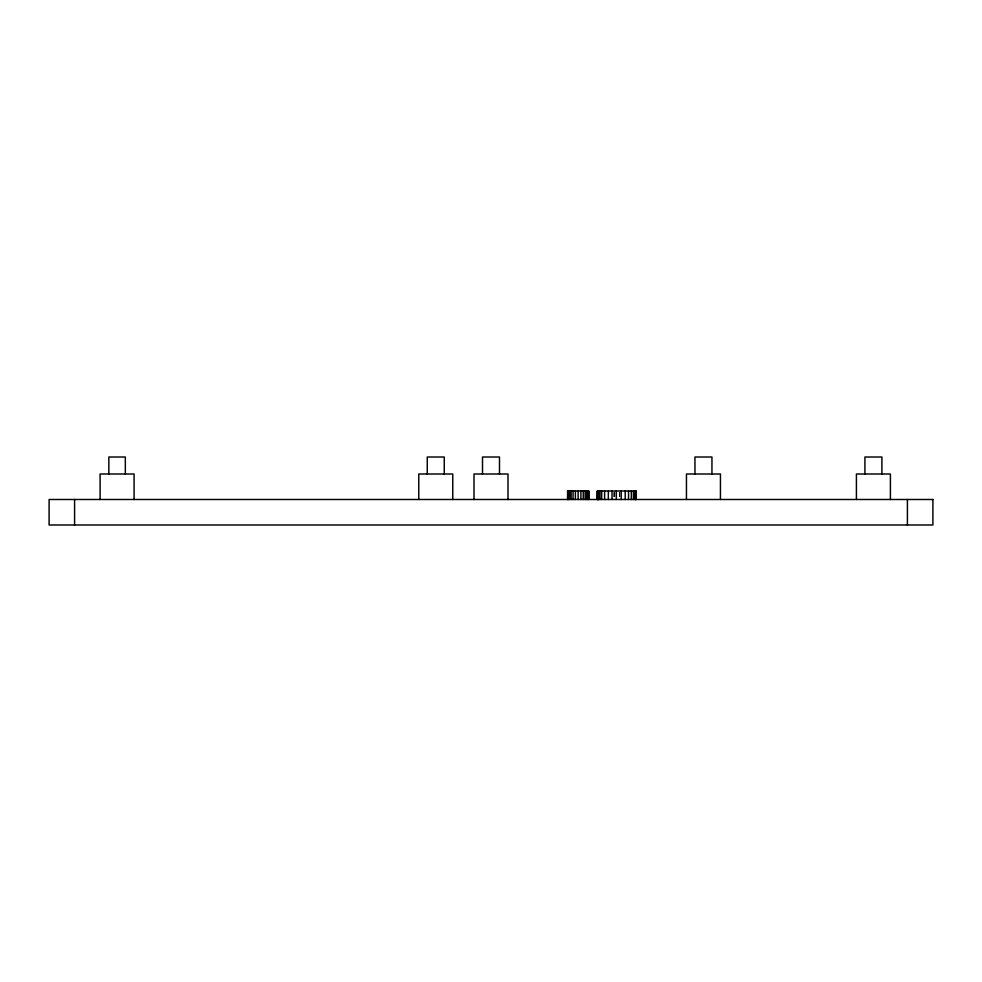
<?xml version="1.0" encoding="UTF-8"?>
<svg xmlns="http://www.w3.org/2000/svg" width="982" height="982" viewBox="0 0 982 982"><rect width="100%" height="100%" fill="white"/><g stroke="black" fill="none" stroke-linecap="round" stroke-linejoin="round"><path stroke-width="0.74" stroke-dasharray="4.91 3.68" d="M619.851 492.412L619.851 496.671M619.716 492.412L619.765 496.671M614.83 492.412L614.83 496.671M614.462 492.412L614.364 496.671M613.75 492.412L613.75 496.671"/><path stroke-width="1.47" d="M567.486 491L588.819 491L588.734 499.494L588.672 491M907.405 499.494L907.405 524.989M890.404 499.494L890.404 473.999L856.414 473.999L856.414 499.494M881.91 473.999L881.91 457.011L864.921 457.011L864.921 473.999M720.444 499.494L720.444 473.999L686.455 473.999L686.455 499.494M711.95 473.999L711.95 457.011L694.949 457.011L694.961 473.999M636.14 499.494L636.14 491L597.228 491L597.228 499.494M635.943 491L635.808 499.494M635.489 491L635.489 499.494M635.317 491L635.317 499.494M634.777 491L634.777 499.494M633.427 491L633.427 499.494M631.316 491L631.316 499.494M628.541 491L628.541 499.494M625.215 491L625.215 499.494M621.201 491L621.201 499.494M616.328 491L616.328 499.494M612.007 491L612.007 499.494M608.337 491L608.337 499.494M604.617 491L604.617 499.494M601.684 491L601.684 499.494M599.977 491L599.977 499.494M598.689 491L598.689 499.494M598.394 491L598.394 499.494M598.087 491L598.087 499.494M597.891 491L597.891 499.494M588.267 491L588.267 499.494M587.592 491L587.592 499.494M586.647 491L586.647 499.494M585.149 491L585.149 499.494M583.234 491L583.234 499.494M580.902 491L580.902 499.494M578.14 491L578.14 499.494M575.391 491L575.391 499.494M573.046 491L573.046 499.494M571.131 491L571.131 499.494M569.621 491L569.621 499.494M568.688 491L568.688 499.494M568.062 491L568.075 499.494M567.866 491L567.866 499.494L567.657 491M567.633 491L567.498 499.494M508.001 499.494L508.001 473.999L473.999 473.999L473.999 499.494M499.494 473.999L499.494 457.011L482.506 457.011L482.506 473.999M452.763 499.494L452.763 473.999L418.762 473.999L418.762 499.494M444.257 473.999L444.257 457.011L427.268 457.011L427.268 473.999M134.08 499.494L134.08 473.999L100.09 473.999L100.09 499.494M125.328 473.999L125.328 457.011L108.842 457.011L108.842 473.999M74.595 499.494L74.595 524.989M932.9 499.494L49.1 499.494L49.1 524.989L932.9 524.989L932.9 499.494M597.535 499.494L597.535 491L597.437 499.494"/></g></svg>
